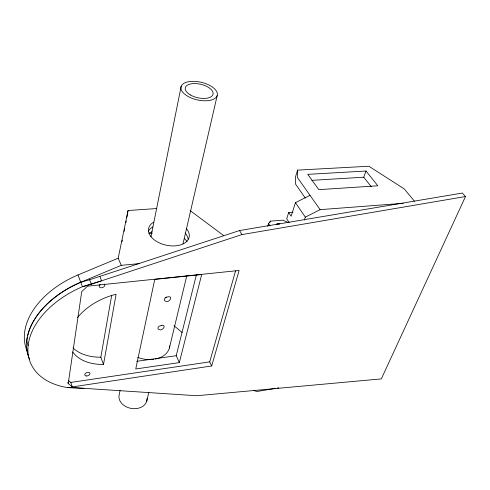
<?xml version="1.0" encoding="UTF-8"?>
<svg xmlns="http://www.w3.org/2000/svg" width="490" height="490" viewBox="0 0 490 490"><rect width="100%" height="100%" fill="white"/><g stroke="black" fill="none" stroke-linecap="round" stroke-linejoin="round"><path stroke-width="0.73" d="M414.46 201.219L404.219 188.895L368.872 166.239L297.589 170.128L297.571 177.723L320.117 209.653L403.233 203.319M68.22 383.554L81.738 291.593L87.52 286.185L239.108 270.468L211.692 365.969L72.251 386.916L68.22 383.554L67.798 382.267M72.747 352.028A50.893 32.94 -22.3 0 0 103.513 364.45L100.836 357.204L111.696 295.274M125.942 222.466L126.206 220.972M126.867 217.242L128.055 210.522L156.782 208.538M103.513 364.45L116.099 294.257A50.893 32.94 -22.3 0 0 77.549 317.502M120.075 390.469L119.321 394.217A14.167 10.755 10.4 0 0 131.651 408.488A14.167 10.755 10.4 0 0 147.049 398.37M150.932 236.854L181.184 86.234M139.528 263.602L121.281 265.341L118.194 258.199L128.055 210.522M122.01 241.656L122.31 240.18M124.142 231.329L124.748 228.377M146.743 401.157L148.807 392.214M182.997 243.91L217.186 95.611A18.626 9.022 13 0 0 192.509 81.334A18.626 9.022 13 0 0 187.713 96.242A18.626 9.022 13 0 0 217.186 95.611M169.369 348.102L186.849 275.478M179.322 362.606L201.702 274.516L154.76 279.386L135.748 368.976L179.322 362.606L176.229 355.703L196.502 274.351M211.692 365.969L209.72 361.865L235.574 270.823M267.773 226.386L268.6 223.642L270.345 221.162L282.834 220.163L287.361 222.099M269.929 222.534L270.345 221.162M297.589 170.128L295.611 176.504L295.568 184.13L305.331 198.125M293.081 212.176L288.684 212.513L286.711 218.779L289.186 222.54M309.999 195.32L295.458 202.664L291.152 216.225L288.684 212.513M304.376 220.035L305.331 217.144L320.117 209.653M371.23 186.684L363.733 177.209L366.012 171.022L307.769 174.348L318.825 189.648L377.827 185.784L366.012 171.022M27.587 335.907A78.547 51.003 -21.6 0 1 80.77 282.258L89.621 279.747L239.537 230.551L462.37 193.048L465.5 196.533L381.318 378.899L196.723 395.736L75.307 387.762L67.62 387.608A78.437 50.629 -21.6 0 1 28.132 345.585L26.76 340.966A79.006 51.285 -21.6 0 1 80.77 282.252L121.281 265.341M26.864 350.368A77.934 51.064 -21.4 0 1 78.008 274.945L118.194 258.199M161.688 325.378L159.299 326.132A3.234 2.187 -15.5 0 0 158.564 329.372L160.647 329.96A3.301 1.942 -32.8 0 0 162.845 328.802A3.24 1.905 -32.8 0 0 163.593 325.568A3.301 1.942 -32.8 0 0 161.7 325.317M28.132 345.585A79.38 51.236 -21.7 0 1 82.455 286.711L91.348 284.182L241.919 234.581L465.5 196.533M275.784 388.331L256.919 391.479L253.281 390.389M277.297 388.08L278.804 387.823M68.471 380.497L70.774 382.427L209.72 361.865M136.637 361.344L176.229 355.703M149.309 233.442L152.304 233.197M311.836 180.345L363.733 177.209M67.62 387.608L83.992 388.337M190.218 210.663L223.575 235.5M173.981 325.715L182.182 332.532M295.458 202.664L305.331 217.144M268.6 223.642L270.014 225.878M239.537 230.551L241.919 234.581M99.831 276.397L101.602 280.801L82.455 286.711L78.002 274.927M89.621 279.747L91.348 284.182M70.774 382.427L72.251 386.916M29.676 359.482A78.069 50.684 -21.5 0 1 26.76 340.966M148.213 231.611A20.641 12.703 12.1 0 1 152.758 226.95M185.11 233.007A20.641 12.703 12.1 0 1 188.136 239.169M186.647 228.818A20.727 12.673 12.2 0 1 180.81 244.829A20.727 12.673 12.2 0 1 153.646 239.353A20.727 12.673 12.2 0 1 153.713 222.178M148.868 233.222A23.673 14.743 12.1 0 1 152.059 231.776M184.356 238.514A23.673 14.743 12.1 0 1 187.113 241.656M27.844 354.337A78.547 51.003 -21.6 0 1 26.625 346.994M26.638 342.492A78.547 51.003 -21.6 0 1 27.281 337.365M104.192 283.918A2.928 2.003 -21.7 0 1 103.69 286.938A2.928 2.003 -21.7 0 1 99.733 287.348A2.928 2.003 -21.7 0 1 100.23 284.329M100.836 357.204A50.501 33.002 -22.2 0 1 73.016 347.906M165.969 297.24A3.363 2.058 -33.6 0 1 165.191 297.491M169.761 345.965A23.477 16.66 11.3 0 1 155.312 359.078M153.86 359.323A23.477 16.66 11.3 0 1 151.631 359.556M150.093 359.617A23.477 16.66 11.3 0 1 137.653 357.326M276.329 224.224A5.531 3.222 17.2 0 1 279.815 223.575M276.164 224.775A5.531 3.222 17.2 0 1 279.643 224.126M166.52 297.154L165.755 297.553A3.32 2.315 -16 0 0 164.983 300.976L167.108 301.62A3.381 2.052 -33.6 0 0 169.369 300.45A3.32 2.015 -33.6 0 0 170.153 297.038A3.381 2.052 -33.6 0 0 168.211 296.787L166.52 297.154M86.461 375.983A2.713 1.678 -20.7 0 0 89.946 373.288A2.713 1.678 -20.7 0 0 85.719 373.166A2.713 1.678 -20.7 0 0 86.461 375.983M190.377 94.944A14.253 6.903 13 0 0 212.96 94.509A14.253 6.903 13 0 0 194.138 83.557A14.253 6.903 13 0 0 190.377 94.944"/></g></svg>
